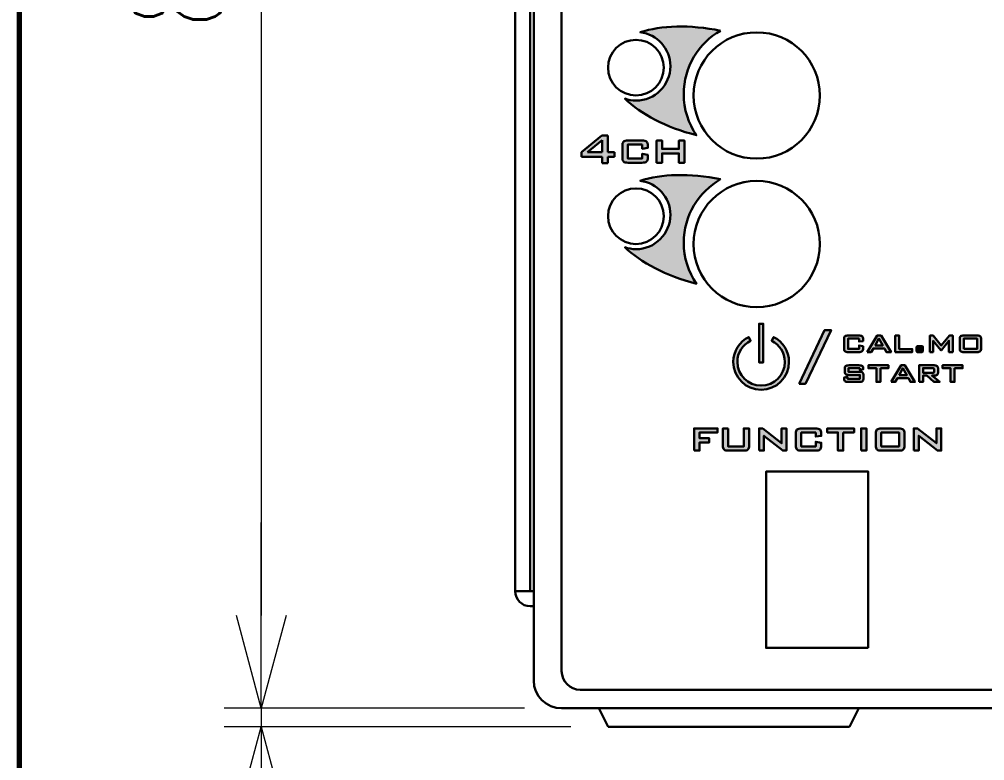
# Model space of a CAD drawing. Header units: millimetres. Extents: x 4 to 387, y 0 to 281.
# Drawn here: x 4 to 56, y 72.5 to 112.4 of the extents above; entities that cross this region are included whole.
import ezdxf

# ---------------------------------------------------------------- set-up
doc = ezdxf.new("R2010")
doc.units = ezdxf.units.MM
doc.layers.get('0').update_dxf_attribs({"lineweight": 30})
doc.layers.get('Defpoints').update_dxf_attribs({"lineweight": 9})
for name, color, linetype, lineweight in [('2KD_寸法１', 7, 'Continuous', 15), ('2KD_寸法１ @ 2', 7, 'Continuous', 15), ('AUX', 7, 'Continuous', 40)]:
    doc.layers.add(name, color=color, linetype=linetype, lineweight=lineweight)
doc.styles.get("Standard").update_dxf_attribs({"font": 'simplex.shx', "width": 0.8, "bigfont": 'extfont.shx'})
doc.dimstyles.new('KD-STD', dxfattribs={"dimscale": 0, "dimtxt": 2.5, "dimasz": 2.5, "dimexe": 1, "dimexo": 1, "dimgap": 1, "dimtad": 1, "dimdsep": 46, "dimtxsty": 'Standard', "dimblk": 'OPEN30', "dimcen": 0, "dimadec": 0, "dimazin": 0, "dimtfac": 1, "dimtmove": 0, "dimatfit": 3, "dimldrblk": 'OPEN30', "dimfxl": 1, "dimtolj": 1, "dimtzin": 0, "dimlwd": 15, "dimlwe": 15, "dimarcsym": 0})

# ---------------------------------------------------------------- blocks, each defined once
blk = doc.blocks.new('_Open30')
at = {"lineweight": -2}
for p, q in [((-1, 0.268), (0, 0)), ((0, 0), (-1, -0.268)), ((0, 0), (-1, 0))]:
    blk.add_line(p, q, dxfattribs=at)
blk = doc.blocks.new('*D31')
at = {"layer": '2KD_寸法１', "color": 0, "lineweight": 15}
for p, q in [((29.687, 155.298), (15.023, 155.298)), ((17.023, 150.298), (17.023, 80.298)), ((31.187, 75.298), (15.023, 75.298))]:
    blk.add_line(p, q, dxfattribs=at)
at = {"layer": 'Defpoints', "color": 0}
for p in [(31.687, 155.298), (17.023, 75.298), (33.187, 75.298)]:
    blk.add_point(p, dxfattribs=at)
at = {"layer": '2KD_寸法１', "color": 0, "lineweight": 15, "xscale": 5, "yscale": 5, "zscale": 5}
for p, rotation in [((17.023, 155.298), 90), ((17.023, 75.298), 270)]:
    blk.add_blockref('_Open30', p, dxfattribs=dict(at, rotation=rotation))
at = {"layer": '2KD_寸法１', "color": 0, "insert": (12.523, 115.298), "char_height": 5, "attachment_point": 5, "rotation": 90}
blk.add_mtext('\\A1;80', dxfattribs=at)
blk = doc.blocks.new('*D32')
at = {"layer": '2KD_寸法１', "color": 0, "lineweight": 15}
for p, q in [((17.023, 80.298), (17.023, 85.298)), ((31.187, 75.298), (15.023, 75.298)), ((17.023, 75.298), (17.023, 74.298)), ((33.687, 74.298), (15.023, 74.298)), ((17.023, 69.298), (17.023, 53.25))]:
    blk.add_line(p, q, dxfattribs=at)
at = {"layer": 'Defpoints', "color": 0}
for p in [(33.187, 75.298), (17.023, 74.298), (35.687, 74.298)]:
    blk.add_point(p, dxfattribs=at)
at = {"layer": '2KD_寸法１', "color": 0, "lineweight": 15, "xscale": 5, "yscale": 5, "zscale": 5}
for p, rotation in [((17.023, 75.298), 270), ((17.023, 74.298), 90)]:
    blk.add_blockref('_Open30', p, dxfattribs=dict(at, rotation=rotation))
at = {"layer": '2KD_寸法１', "color": 0, "insert": (11.214, 58.774), "char_height": 5, "attachment_point": 5, "rotation": 90}
blk.add_mtext('\\A1;(1)', dxfattribs=at)
blk = doc.blocks.new('A$C52B85D9B')
h = blk.add_hatch(color=256)
edge = h.paths.add_edge_path()
edge.add_spline(control_points=[(-18.947, -43.513), (-20.599, -43.173), (-22.15, -43.224), (-23.267, -43.594), (-22.355, -43.709), (-21.648, -44.48), (-21.648, -45.423), (-21.648, -46.446), (-22.476, -47.275), (-23.5, -47.275), (-23.71, -47.275), (-23.907, -47.233), (-24.095, -47.169), (-23.253, -47.992), (-21.881, -48.718), (-20.245, -49.137), (-20.676, -48.507), (-20.929, -47.745), (-20.929, -46.923), (-20.929, -45.462), (-20.13, -44.191), (-18.947, -43.513)], knot_values=[0, 0, 0, 0, 1, 1, 1, 2, 2, 2, 3, 3, 3, 4, 4, 4, 5, 5, 5, 6, 6, 6, 7, 7, 7, 7], degree=3, periodic=0)
h = blk.add_hatch(color=256)
h.paths.add_polyline_path([(-25.011, -49.147), (-25.331, -49.147), (-26.422, -50.055), (-26.422, -50.299), (-25.319, -50.299), (-25.319, -50.637), (-25.011, -50.637), (-25.011, -50.299), (-24.658, -50.299), (-24.658, -50.055), (-25.011, -50.055)])
h.paths.add_polyline_path([(-25.319, -49.403), (-25.319, -50.055), (-26.115, -50.055)], flags=16)
h = blk.add_hatch(color=256)
edge = h.paths.add_edge_path()
edge.add_spline(control_points=[(-23.158, -49.646), (-23.158, -49.646), (-23.942, -49.646), (-23.942, -49.646), (-23.942, -49.646), (-23.942, -50.391), (-23.942, -50.391), (-23.942, -50.391), (-23.158, -50.391), (-23.158, -50.391), (-23.158, -50.391), (-23.158, -50.138), (-23.158, -50.138), (-23.158, -50.138), (-22.864, -50.197), (-22.864, -50.197), (-22.864, -50.197), (-22.864, -50.338), (-22.864, -50.338), (-22.864, -50.446), (-22.886, -50.52), (-22.929, -50.56), (-22.972, -50.6), (-23.054, -50.62), (-23.177, -50.62), (-23.177, -50.62), (-23.923, -50.62), (-23.923, -50.62), (-24.043, -50.62), (-24.125, -50.601), (-24.168, -50.561), (-24.211, -50.521), (-24.233, -50.447), (-24.233, -50.338), (-24.233, -50.338), (-24.233, -49.708), (-24.233, -49.708), (-24.233, -49.599), (-24.211, -49.526), (-24.169, -49.486), (-24.126, -49.446), (-24.044, -49.427), (-23.923, -49.427), (-23.923, -49.427), (-23.177, -49.427), (-23.177, -49.427), (-23.054, -49.427), (-22.971, -49.446), (-22.928, -49.486), (-22.886, -49.526), (-22.864, -49.599), (-22.864, -49.708), (-22.864, -49.708), (-22.864, -49.824), (-22.864, -49.824), (-22.864, -49.824), (-23.158, -49.866), (-23.158, -49.866), (-23.158, -49.866), (-23.158, -49.646), (-23.158, -49.646)], knot_values=[0, 0, 0, 0, 1, 1, 1, 2, 2, 2, 3, 3, 3, 4, 4, 4, 5, 5, 5, 6, 6, 6, 7, 7, 7, 8, 8, 8, 9, 9, 9, 10, 10, 10, 11, 11, 11, 12, 12, 12, 13, 13, 13, 14, 14, 14, 15, 15, 15, 16, 16, 16, 17, 17, 17, 18, 18, 18, 19, 19, 19, 20, 20, 20, 20], degree=3, periodic=0)
for points in [[(-22.386, -50.62), (-22.386, -49.427), (-22.093, -49.427), (-22.093, -49.88), (-21.184, -49.88), (-21.184, -49.427), (-20.894, -49.427), (-20.894, -50.62), (-21.184, -50.62), (-21.184, -50.117), (-22.093, -50.117), (-22.093, -50.62)], [(-16.875, -61.374), (-16.875, -59.291), (-16.653, -59.291), (-16.653, -61.374)], [(-14.722, -62.535), (-13.348, -59.633), (-12.999, -59.633), (-14.383, -62.535)], [(-9.548, -60.819), (-9.548, -59.924), (-9.328, -59.924), (-9.328, -60.651), (-8.626, -60.651), (-8.626, -60.819)], [(-7.68, -60.819), (-7.68, -59.924), (-7.505, -59.924), (-7.067, -60.455), (-6.631, -59.924), (-6.455, -59.924), (-6.455, -60.819), (-6.658, -60.819), (-6.658, -60.203), (-7.057, -60.711), (-7.1, -60.711), (-7.505, -60.217), (-7.505, -60.819)], [(-10.342, -61.688), (-10.342, -62.423), (-10.56, -62.423), (-10.56, -61.688), (-10.992, -61.688), (-10.992, -61.528), (-9.909, -61.528), (-9.909, -61.688)], [(-6.351, -61.688), (-6.351, -62.423), (-6.569, -62.423), (-6.569, -61.688), (-7.001, -61.688), (-7.001, -61.528), (-5.918, -61.528), (-5.918, -61.688)], [(-20.373, -66.125), (-20.373, -64.931), (-19.107, -64.931), (-19.107, -65.145), (-20.08, -65.145), (-20.08, -65.456), (-19.556, -65.456), (-19.556, -65.678), (-20.08, -65.678), (-20.08, -66.125)], [(-16.877, -66.125), (-16.877, -64.931), (-16.678, -64.931), (-15.665, -65.724), (-15.665, -64.931), (-15.402, -64.931), (-15.402, -66.125), (-15.603, -66.125), (-16.613, -65.32), (-16.613, -66.125)], [(-12.34, -65.145), (-12.34, -66.125), (-12.63, -66.125), (-12.63, -65.145), (-13.206, -65.145), (-13.206, -64.931), (-11.762, -64.931), (-11.762, -65.145)], [(-11.386, -66.125), (-11.386, -64.931), (-11.097, -64.931), (-11.097, -66.125)], [(-8.547, -66.125), (-8.547, -64.931), (-8.347, -64.931), (-7.334, -65.724), (-7.334, -64.931), (-7.071, -64.931), (-7.071, -66.125), (-7.272, -66.125), (-8.283, -65.32), (-8.283, -66.125)]]:
    blk.add_hatch(color=256).paths.add_polyline_path(points)
h = blk.add_hatch(color=256)
edge = h.paths.add_edge_path()
edge.add_spline(control_points=[(-18.946, -51.513), (-20.6, -51.173), (-22.15, -51.224), (-23.268, -51.594), (-22.356, -51.709), (-21.648, -52.479), (-21.648, -53.423), (-21.648, -54.446), (-22.477, -55.276), (-23.5, -55.276), (-23.709, -55.276), (-23.907, -55.233), (-24.094, -55.17), (-23.252, -55.992), (-21.88, -56.718), (-20.245, -57.137), (-20.676, -56.506), (-20.929, -55.745), (-20.929, -54.923), (-20.929, -53.462), (-20.13, -52.19), (-18.946, -51.513)], knot_values=[0, 0, 0, 0, 1, 1, 1, 2, 2, 2, 3, 3, 3, 4, 4, 4, 5, 5, 5, 6, 6, 6, 7, 7, 7, 7], degree=3, periodic=0)
h = blk.add_hatch(color=256)
edge = h.paths.add_edge_path()
edge.add_spline(control_points=[(-18.264, -61.346), (-18.264, -60.759), (-17.926, -60.252), (-17.434, -60.006), (-17.434, -60.006), (-17.434, -60.006), (-17.434, -60.006), (-17.434, -60.006), (-17.434, -60.006), (-17.434, -60.006), (-17.434, -60.006), (-17.335, -60.205), (-17.335, -60.205), (-17.753, -60.415), (-18.042, -60.846), (-18.042, -61.346), (-18.042, -61.346), (-18.042, -61.346), (-18.042, -61.346), (-18.04, -62.052), (-17.47, -62.623), (-16.764, -62.625), (-16.764, -62.625), (-16.764, -62.625), (-16.764, -62.625), (-16.058, -62.623), (-15.488, -62.052), (-15.487, -61.346), (-15.487, -61.346), (-15.487, -61.346), (-15.487, -61.346), (-15.487, -60.846), (-15.775, -60.415), (-16.194, -60.205), (-16.194, -60.205), (-16.194, -60.205), (-16.194, -60.205), (-16.194, -60.205), (-16.093, -60.006), (-16.093, -60.006), (-15.602, -60.252), (-15.264, -60.759), (-15.264, -61.346), (-15.264, -61.346), (-15.264, -61.346), (-15.264, -61.346), (-15.264, -62.175), (-15.936, -62.846), (-16.764, -62.846), (-16.764, -62.846), (-16.764, -62.846), (-16.764, -62.846), (-17.592, -62.846), (-18.264, -62.175), (-18.264, -61.346), (-18.264, -61.346), (-18.264, -61.346), (-18.264, -61.346)], knot_values=[0, 0, 0, 0, 1, 1, 1, 2, 2, 2, 3, 3, 3, 4, 4, 4, 5, 5, 5, 6, 6, 6, 7, 7, 7, 8, 8, 8, 9, 9, 9, 10, 10, 10, 11, 11, 11, 12, 12, 12, 13, 13, 13, 14, 14, 14, 15, 15, 15, 16, 16, 16, 17, 17, 17, 18, 18, 18, 19, 19, 19, 19], degree=3, periodic=0)
h = blk.add_hatch(color=256)
edge = h.paths.add_edge_path()
edge.add_spline(control_points=[(-11.495, -60.088), (-11.495, -60.088), (-12.083, -60.088), (-12.083, -60.088), (-12.083, -60.088), (-12.083, -60.647), (-12.083, -60.647), (-12.083, -60.647), (-11.495, -60.647), (-11.495, -60.647), (-11.495, -60.647), (-11.495, -60.457), (-11.495, -60.457), (-11.495, -60.457), (-11.274, -60.501), (-11.274, -60.501), (-11.274, -60.501), (-11.274, -60.607), (-11.274, -60.607), (-11.274, -60.688), (-11.291, -60.744), (-11.323, -60.774), (-11.356, -60.804), (-11.418, -60.819), (-11.509, -60.819), (-11.509, -60.819), (-12.068, -60.819), (-12.068, -60.819), (-12.158, -60.819), (-12.22, -60.804), (-12.252, -60.774), (-12.284, -60.745), (-12.301, -60.689), (-12.301, -60.607), (-12.301, -60.607), (-12.301, -60.134), (-12.301, -60.134), (-12.301, -60.053), (-12.285, -59.998), (-12.253, -59.968), (-12.221, -59.938), (-12.159, -59.924), (-12.068, -59.924), (-12.068, -59.924), (-11.509, -59.924), (-11.509, -59.924), (-11.417, -59.924), (-11.355, -59.938), (-11.323, -59.968), (-11.291, -59.998), (-11.274, -60.053), (-11.274, -60.134), (-11.274, -60.134), (-11.274, -60.221), (-11.274, -60.221), (-11.274, -60.221), (-11.495, -60.253), (-11.495, -60.253), (-11.495, -60.253), (-11.495, -60.088), (-11.495, -60.088)], knot_values=[0, 0, 0, 0, 1, 1, 1, 2, 2, 2, 3, 3, 3, 4, 4, 4, 5, 5, 5, 6, 6, 6, 7, 7, 7, 8, 8, 8, 9, 9, 9, 10, 10, 10, 11, 11, 11, 12, 12, 12, 13, 13, 13, 14, 14, 14, 15, 15, 15, 16, 16, 16, 17, 17, 17, 18, 18, 18, 19, 19, 19, 20, 20, 20, 20], degree=3, periodic=0)
h = blk.add_hatch(color=256)
h.paths.add_polyline_path([(-10.629, -60.459), (-10.218, -60.459), (-10.427, -60.086)], flags=16)
h.paths.add_polyline_path([(-11.052, -60.819), (-10.521, -59.924), (-10.311, -59.924), (-9.772, -60.819), (-10.017, -60.819), (-10.129, -60.622), (-10.722, -60.622), (-10.834, -60.819)])
h = blk.add_hatch(color=256)
h.paths.add_polyline_path([(-5.86, -60.647), (-5.139, -60.647), (-5.139, -60.088), (-5.86, -60.088)], flags=16)
edge = h.paths.add_edge_path()
edge.add_spline(control_points=[(-6.078, -60.134), (-6.078, -60.053), (-6.062, -59.998), (-6.03, -59.968), (-5.998, -59.938), (-5.937, -59.924), (-5.846, -59.924), (-5.846, -59.924), (-5.153, -59.924), (-5.153, -59.924), (-5.061, -59.924), (-4.999, -59.938), (-4.968, -59.968), (-4.936, -59.998), (-4.92, -60.053), (-4.92, -60.134), (-4.92, -60.134), (-4.92, -60.607), (-4.92, -60.607), (-4.92, -60.689), (-4.937, -60.745), (-4.968, -60.774), (-5.001, -60.804), (-5.062, -60.819), (-5.153, -60.819), (-5.153, -60.819), (-5.846, -60.819), (-5.846, -60.819), (-5.937, -60.819), (-5.998, -60.804), (-6.03, -60.774), (-6.062, -60.745), (-6.078, -60.689), (-6.078, -60.607), (-6.078, -60.607), (-6.078, -60.134), (-6.078, -60.134)], knot_values=[0, 0, 0, 0, 1, 1, 1, 2, 2, 2, 3, 3, 3, 4, 4, 4, 5, 5, 5, 6, 6, 6, 7, 7, 7, 8, 8, 8, 9, 9, 9, 10, 10, 10, 11, 11, 11, 12, 12, 12, 12], degree=3, periodic=0)
h = blk.add_hatch(color=256)
edge = h.paths.add_edge_path()
edge.add_spline(control_points=[(-8.154, -60.491), (-8.154, -60.491), (-8.116, -60.491), (-8.116, -60.491), (-8.097, -60.491), (-8.084, -60.496), (-8.077, -60.507), (-8.069, -60.518), (-8.066, -60.538), (-8.066, -60.569), (-8.066, -60.569), (-8.066, -60.74), (-8.066, -60.74), (-8.066, -60.773), (-8.07, -60.795), (-8.078, -60.804), (-8.086, -60.814), (-8.112, -60.819), (-8.154, -60.819), (-8.154, -60.819), (-8.343, -60.819), (-8.343, -60.819), (-8.362, -60.819), (-8.375, -60.813), (-8.382, -60.802), (-8.39, -60.791), (-8.394, -60.77), (-8.394, -60.74), (-8.394, -60.74), (-8.394, -60.569), (-8.394, -60.569), (-8.394, -60.536), (-8.39, -60.515), (-8.382, -60.506), (-8.374, -60.496), (-8.348, -60.491), (-8.305, -60.491), (-8.305, -60.491), (-8.154, -60.491), (-8.154, -60.491)], knot_values=[0, 0, 0, 0, 1, 1, 1, 2, 2, 2, 3, 3, 3, 4, 4, 4, 5, 5, 5, 6, 6, 6, 7, 7, 7, 8, 8, 8, 9, 9, 9, 10, 10, 10, 11, 11, 11, 12, 12, 12, 13, 13, 13, 13], degree=3, periodic=0)
h = blk.add_hatch(color=256)
edge = h.paths.add_edge_path()
edge.add_spline(control_points=[(-11.452, -61.688), (-11.452, -61.688), (-12.068, -61.688), (-12.068, -61.688), (-12.068, -61.688), (-12.068, -61.877), (-12.068, -61.877), (-12.068, -61.877), (-11.485, -61.877), (-11.485, -61.877), (-11.393, -61.877), (-11.332, -61.892), (-11.3, -61.921), (-11.269, -61.951), (-11.253, -62.006), (-11.253, -62.088), (-11.253, -62.088), (-11.253, -62.211), (-11.253, -62.211), (-11.253, -62.293), (-11.269, -62.349), (-11.301, -62.379), (-11.334, -62.408), (-11.395, -62.423), (-11.485, -62.423), (-11.485, -62.423), (-12.066, -62.423), (-12.066, -62.423), (-12.158, -62.423), (-12.221, -62.408), (-12.254, -62.379), (-12.286, -62.349), (-12.303, -62.293), (-12.303, -62.211), (-12.303, -62.211), (-12.303, -62.186), (-12.303, -62.186), (-12.303, -62.186), (-12.109, -62.15), (-12.109, -62.15), (-12.109, -62.15), (-12.109, -62.256), (-12.109, -62.256), (-12.109, -62.256), (-11.45, -62.256), (-11.45, -62.256), (-11.45, -62.256), (-11.45, -62.051), (-11.45, -62.051), (-11.45, -62.051), (-12.03, -62.051), (-12.03, -62.051), (-12.122, -62.051), (-12.184, -62.036), (-12.216, -62.006), (-12.249, -61.976), (-12.264, -61.92), (-12.264, -61.839), (-12.264, -61.839), (-12.264, -61.739), (-12.264, -61.739), (-12.264, -61.658), (-12.249, -61.603), (-12.216, -61.573), (-12.184, -61.543), (-12.122, -61.528), (-12.03, -61.528), (-12.03, -61.528), (-11.499, -61.528), (-11.499, -61.528), (-11.409, -61.528), (-11.347, -61.542), (-11.314, -61.571), (-11.28, -61.599), (-11.263, -61.65), (-11.263, -61.722), (-11.263, -61.722), (-11.263, -61.744), (-11.263, -61.744), (-11.263, -61.744), (-11.452, -61.784), (-11.452, -61.784), (-11.452, -61.784), (-11.452, -61.688), (-11.452, -61.688)], knot_values=[0, 0, 0, 0, 1, 1, 1, 2, 2, 2, 3, 3, 3, 4, 4, 4, 5, 5, 5, 6, 6, 6, 7, 7, 7, 8, 8, 8, 9, 9, 9, 10, 10, 10, 11, 11, 11, 12, 12, 12, 13, 13, 13, 14, 14, 14, 15, 15, 15, 16, 16, 16, 17, 17, 17, 18, 18, 18, 19, 19, 19, 20, 20, 20, 21, 21, 21, 22, 22, 22, 23, 23, 23, 24, 24, 24, 25, 25, 25, 26, 26, 26, 27, 27, 27, 28, 28, 28, 28], degree=3, periodic=0)
h = blk.add_hatch(color=256)
h.paths.add_polyline_path([(-9.34, -62.063), (-8.93, -62.063), (-9.138, -61.69)], flags=16)
h.paths.add_polyline_path([(-9.763, -62.423), (-9.232, -61.528), (-9.023, -61.528), (-8.483, -62.423), (-8.728, -62.423), (-8.841, -62.227), (-9.433, -62.227), (-9.546, -62.423)])
h = blk.add_hatch(color=256)
edge = h.paths.add_edge_path(flags=16)
edge.add_spline(control_points=[(-7.547, -61.682), (-7.547, -61.682), (-8.045, -61.682), (-8.045, -61.682), (-8.045, -61.682), (-8.045, -61.93), (-8.045, -61.93), (-8.045, -61.93), (-7.547, -61.93), (-7.547, -61.93), (-7.509, -61.93), (-7.483, -61.925), (-7.469, -61.914), (-7.454, -61.902), (-7.447, -61.884), (-7.447, -61.858), (-7.447, -61.858), (-7.447, -61.754), (-7.447, -61.754), (-7.447, -61.728), (-7.454, -61.71), (-7.469, -61.699), (-7.483, -61.688), (-7.509, -61.682), (-7.547, -61.682)], knot_values=[0, 0, 0, 0, 1, 1, 1, 2, 2, 2, 3, 3, 3, 4, 4, 4, 5, 5, 5, 6, 6, 6, 7, 7, 7, 8, 8, 8, 8], degree=3, periodic=0)
edge = h.paths.add_edge_path()
edge.add_spline(control_points=[(-8.26, -62.423), (-8.26, -62.423), (-8.26, -61.528), (-8.26, -61.528), (-8.26, -61.528), (-7.454, -61.528), (-7.454, -61.528), (-7.38, -61.528), (-7.326, -61.541), (-7.293, -61.569), (-7.26, -61.596), (-7.244, -61.64), (-7.244, -61.702), (-7.244, -61.702), (-7.244, -61.912), (-7.244, -61.912), (-7.244, -61.973), (-7.26, -62.017), (-7.293, -62.044), (-7.326, -62.071), (-7.38, -62.084), (-7.454, -62.084), (-7.454, -62.084), (-7.576, -62.084), (-7.576, -62.084), (-7.576, -62.084), (-7.151, -62.423), (-7.151, -62.423), (-7.151, -62.423), (-7.464, -62.423), (-7.464, -62.423), (-7.464, -62.423), (-7.839, -62.084), (-7.839, -62.084), (-7.839, -62.084), (-8.045, -62.084), (-8.045, -62.084), (-8.045, -62.084), (-8.045, -62.423), (-8.045, -62.423), (-8.045, -62.423), (-8.26, -62.423), (-8.26, -62.423)], knot_values=[0, 0, 0, 0, 1, 1, 1, 2, 2, 2, 3, 3, 3, 4, 4, 4, 5, 5, 5, 6, 6, 6, 7, 7, 7, 8, 8, 8, 9, 9, 9, 10, 10, 10, 11, 11, 11, 12, 12, 12, 13, 13, 13, 14, 14, 14, 14], degree=3, periodic=0)
h = blk.add_hatch(color=256)
edge = h.paths.add_edge_path()
edge.add_spline(control_points=[(-18.532, -64.931), (-18.532, -64.931), (-18.532, -65.902), (-18.532, -65.902), (-18.532, -65.902), (-17.701, -65.902), (-17.701, -65.902), (-17.701, -65.902), (-17.701, -64.931), (-17.701, -64.931), (-17.701, -64.931), (-17.408, -64.931), (-17.408, -64.931), (-17.408, -64.931), (-17.408, -65.842), (-17.408, -65.842), (-17.408, -65.951), (-17.429, -66.025), (-17.473, -66.065), (-17.517, -66.105), (-17.599, -66.125), (-17.722, -66.125), (-17.722, -66.125), (-18.512, -66.125), (-18.512, -66.125), (-18.633, -66.125), (-18.715, -66.105), (-18.758, -66.066), (-18.8, -66.026), (-18.822, -65.952), (-18.822, -65.842), (-18.822, -65.842), (-18.822, -64.931), (-18.822, -64.931), (-18.822, -64.931), (-18.532, -64.931), (-18.532, -64.931)], knot_values=[0, 0, 0, 0, 1, 1, 1, 2, 2, 2, 3, 3, 3, 4, 4, 4, 5, 5, 5, 6, 6, 6, 7, 7, 7, 8, 8, 8, 9, 9, 9, 10, 10, 10, 11, 11, 11, 12, 12, 12, 12], degree=3, periodic=0)
h = blk.add_hatch(color=256)
edge = h.paths.add_edge_path()
edge.add_spline(control_points=[(-13.822, -65.151), (-13.822, -65.151), (-14.606, -65.151), (-14.606, -65.151), (-14.606, -65.151), (-14.606, -65.896), (-14.606, -65.896), (-14.606, -65.896), (-13.822, -65.896), (-13.822, -65.896), (-13.822, -65.896), (-13.822, -65.642), (-13.822, -65.642), (-13.822, -65.642), (-13.529, -65.702), (-13.529, -65.702), (-13.529, -65.702), (-13.529, -65.842), (-13.529, -65.842), (-13.529, -65.951), (-13.55, -66.025), (-13.594, -66.065), (-13.636, -66.105), (-13.719, -66.125), (-13.842, -66.125), (-13.842, -66.125), (-14.587, -66.125), (-14.587, -66.125), (-14.707, -66.125), (-14.789, -66.105), (-14.832, -66.066), (-14.875, -66.026), (-14.897, -65.952), (-14.897, -65.842), (-14.897, -65.842), (-14.897, -65.213), (-14.897, -65.213), (-14.897, -65.104), (-14.876, -65.03), (-14.833, -64.991), (-14.79, -64.951), (-14.708, -64.931), (-14.587, -64.931), (-14.587, -64.931), (-13.842, -64.931), (-13.842, -64.931), (-13.718, -64.931), (-13.636, -64.951), (-13.593, -64.991), (-13.55, -65.03), (-13.529, -65.104), (-13.529, -65.213), (-13.529, -65.213), (-13.529, -65.328), (-13.529, -65.328), (-13.529, -65.328), (-13.822, -65.371), (-13.822, -65.371), (-13.822, -65.371), (-13.822, -65.151), (-13.822, -65.151)], knot_values=[0, 0, 0, 0, 1, 1, 1, 2, 2, 2, 3, 3, 3, 4, 4, 4, 5, 5, 5, 6, 6, 6, 7, 7, 7, 8, 8, 8, 9, 9, 9, 10, 10, 10, 11, 11, 11, 12, 12, 12, 13, 13, 13, 14, 14, 14, 15, 15, 15, 16, 16, 16, 17, 17, 17, 18, 18, 18, 19, 19, 19, 20, 20, 20, 20], degree=3, periodic=0)
h = blk.add_hatch(color=256)
h.paths.add_polyline_path([(-10.303, -65.896), (-9.341, -65.896), (-9.341, -65.151), (-10.303, -65.151)], flags=16)
edge = h.paths.add_edge_path()
edge.add_spline(control_points=[(-10.594, -65.213), (-10.594, -65.104), (-10.572, -65.03), (-10.53, -64.991), (-10.487, -64.951), (-10.405, -64.931), (-10.283, -64.931), (-10.283, -64.931), (-9.36, -64.931), (-9.36, -64.931), (-9.237, -64.931), (-9.154, -64.951), (-9.113, -64.991), (-9.071, -65.03), (-9.05, -65.104), (-9.05, -65.213), (-9.05, -65.213), (-9.05, -65.842), (-9.05, -65.842), (-9.05, -65.952), (-9.071, -66.026), (-9.114, -66.066), (-9.157, -66.105), (-9.239, -66.125), (-9.36, -66.125), (-9.36, -66.125), (-10.283, -66.125), (-10.283, -66.125), (-10.405, -66.125), (-10.487, -66.105), (-10.53, -66.066), (-10.572, -66.026), (-10.594, -65.952), (-10.594, -65.842), (-10.594, -65.842), (-10.594, -65.213), (-10.594, -65.213)], knot_values=[0, 0, 0, 0, 1, 1, 1, 2, 2, 2, 3, 3, 3, 4, 4, 4, 5, 5, 5, 6, 6, 6, 7, 7, 7, 8, 8, 8, 9, 9, 9, 10, 10, 10, 11, 11, 11, 12, 12, 12, 12], degree=3, periodic=0)
for p, q in [((-30, -73.7), (-30, -1)), ((-29.2, -73.7), (-29.2, -0.8)), ((-29, -74.5), (-29, -1)), ((-26.422, -50.055), (-25.331, -49.147)), ((-25.331, -49.147), (-25.011, -49.147)), ((-25.011, -49.147), (-25.011, -50.055)), ((-26.115, -50.055), (-25.319, -49.403)), ((-25.319, -49.403), (-25.319, -50.055)), ((-26.422, -50.299), (-26.422, -50.055)), ((-25.319, -50.299), (-26.422, -50.299)), ((-25.319, -50.055), (-26.115, -50.055)), ((-25.319, -50.637), (-25.319, -50.299)), ((-25.011, -50.055), (-24.658, -50.055)), ((-24.658, -50.299), (-25.011, -50.299)), ((-25.011, -50.299), (-25.011, -50.637)), ((-24.658, -50.055), (-24.658, -50.299)), ((-25.011, -50.637), (-25.319, -50.637)), ((-30, -73.7), (-29.2, -73.7)), ((-29, -73.7), (-29.2, -73.7)), ((-29, -73.7), (-29, -78.5)), ((-29, -74.5), (-29.2, -74.5)), ((-27.5, -80), (27.5, -80)), ((-25.5, -80), (-25, -81)), ((-24, -80), (-13, -80)), ((-11.5, -80), (-12, -81)), ((-25, -81), (-12, -81))]:
    blk.add_line(p, q)
for points in [[(-22.386, -50.62), (-22.386, -49.427), (-22.093, -49.427), (-22.093, -49.88), (-21.184, -49.88), (-21.184, -49.427), (-20.894, -49.427), (-20.894, -50.62), (-21.184, -50.62), (-21.184, -50.117), (-22.093, -50.117), (-22.093, -50.62), (-22.386, -50.62)], [(-16.875, -61.374), (-16.875, -59.291), (-16.653, -59.291), (-16.653, -61.374), (-16.875, -61.374), (-16.875, -61.374)], [(-14.722, -62.535), (-13.348, -59.633), (-12.999, -59.633), (-14.383, -62.535), (-14.722, -62.535)], [(-11.052, -60.819), (-10.521, -59.924), (-10.311, -59.924), (-9.772, -60.819), (-10.017, -60.819), (-10.129, -60.622), (-10.722, -60.622), (-10.834, -60.819), (-11.052, -60.819)], [(-10.629, -60.459), (-10.218, -60.459), (-10.427, -60.086), (-10.629, -60.459)], [(-9.548, -60.819), (-9.548, -59.924), (-9.328, -59.924), (-9.328, -60.651), (-8.626, -60.651), (-8.626, -60.819), (-9.548, -60.819)], [(-7.68, -60.819), (-7.68, -59.924), (-7.505, -59.924), (-7.067, -60.455), (-6.631, -59.924), (-6.455, -59.924), (-6.455, -60.819), (-6.658, -60.819), (-6.658, -60.203), (-7.057, -60.711), (-7.1, -60.711), (-7.505, -60.217), (-7.505, -60.819), (-7.68, -60.819)], [(-5.86, -60.647), (-5.139, -60.647), (-5.139, -60.088), (-5.86, -60.088), (-5.86, -60.647)], [(-10.342, -61.688), (-10.342, -62.423), (-10.56, -62.423), (-10.56, -61.688), (-10.992, -61.688), (-10.992, -61.528), (-9.909, -61.528), (-9.909, -61.688), (-10.342, -61.688)], [(-9.763, -62.423), (-9.232, -61.528), (-9.023, -61.528), (-8.483, -62.423), (-8.728, -62.423), (-8.841, -62.227), (-9.433, -62.227), (-9.546, -62.423), (-9.763, -62.423)], [(-9.34, -62.063), (-8.93, -62.063), (-9.138, -61.69), (-9.34, -62.063)], [(-6.351, -61.688), (-6.351, -62.423), (-6.569, -62.423), (-6.569, -61.688), (-7.001, -61.688), (-7.001, -61.528), (-5.918, -61.528), (-5.918, -61.688), (-6.351, -61.688)], [(-20.373, -66.125), (-20.373, -64.931), (-19.107, -64.931), (-19.107, -65.145), (-20.08, -65.145), (-20.08, -65.456), (-19.556, -65.456), (-19.556, -65.678), (-20.08, -65.678), (-20.08, -66.125), (-20.373, -66.125)], [(-16.877, -66.125), (-16.877, -64.931), (-16.678, -64.931), (-15.665, -65.724), (-15.665, -64.931), (-15.402, -64.931), (-15.402, -66.125), (-15.603, -66.125), (-16.613, -65.32), (-16.613, -66.125), (-16.877, -66.125)], [(-12.34, -65.145), (-12.34, -66.125), (-12.63, -66.125), (-12.63, -65.145), (-13.206, -65.145), (-13.206, -64.931), (-11.762, -64.931), (-11.762, -65.145), (-12.34, -65.145)], [(-11.386, -66.125), (-11.386, -64.931), (-11.097, -64.931), (-11.097, -66.125), (-11.386, -66.125)], [(-8.547, -66.125), (-8.547, -64.931), (-8.347, -64.931), (-7.334, -65.724), (-7.334, -64.931), (-7.071, -64.931), (-7.071, -66.125), (-7.272, -66.125), (-8.283, -65.32), (-8.283, -66.125), (-8.547, -66.125)], [(-10.303, -65.896), (-9.341, -65.896), (-9.341, -65.151), (-10.303, -65.151), (-10.303, -65.896)], [(-11, -76.75), (-16.5, -76.75), (-16.5, -67.25), (-11, -67.25), (-11, -76.75)], [(-11, -76.75), (-16.5, -76.75), (-16.5, -67.25), (-11, -67.25), (-11, -76.75)]]:
    blk.add_lwpolyline(points)
for centre, radius in [((-29.2, -73.7), 0.8), ((-27.5, -78.5), 1.5)]:
    blk.add_arc(centre, radius, 180, 270)
for points in [[(-27.5, -4), (-27.5, -4), (-27.5, -78), (-27.5, -78)], [(-27.5, -78), (-27.5, -78.553), (-27.052, -79), (-26.5, -79)], [(-26.5, -79), (-26.5, -79), (-25.5, -79), (-25.5, -79)], [(-25.5, -79), (-25.5, -79), (25.5, -79), (25.5, -79)]]:
    blk.add_open_spline(points, degree=3)
for points, knots in [([(-18.947, -43.513), (-20.599, -43.173), (-22.15, -43.224), (-23.267, -43.594), (-22.355, -43.709), (-21.648, -44.48), (-21.648, -45.423), (-21.648, -46.446), (-22.476, -47.275), (-23.5, -47.275), (-23.71, -47.275), (-23.907, -47.233), (-24.095, -47.169), (-23.253, -47.992), (-21.881, -48.718), (-20.245, -49.137), (-20.676, -48.507), (-20.929, -47.745), (-20.929, -46.923), (-20.929, -45.462), (-20.13, -44.191), (-18.947, -43.513)], [0, 0, 0, 0, 1, 1, 1, 2, 2, 2, 3, 3, 3, 4, 4, 4, 5, 5, 5, 6, 6, 6, 7, 7, 7, 7]), ([(-17, -43.6), (-15.122, -43.6), (-13.6, -45.122), (-13.6, -47), (-13.6, -48.878), (-15.122, -50.4), (-17, -50.4), (-18.877, -50.4), (-20.4, -48.878), (-20.4, -47), (-20.4, -45.122), (-18.877, -43.6), (-17, -43.6)], [0, 0, 0, 0, 1, 1, 1, 2, 2, 2, 3, 3, 3, 4, 4, 4, 4]), ([(-17, -43.6), (-15.122, -43.6), (-13.6, -45.122), (-13.6, -47), (-13.6, -48.878), (-15.122, -50.4), (-17, -50.4), (-18.878, -50.4), (-20.4, -48.878), (-20.4, -47), (-20.4, -45.122), (-18.878, -43.6), (-17, -43.6)], [0, 0, 0, 0, 1, 1, 1, 2, 2, 2, 3, 3, 3, 4, 4, 4, 4]), ([(-23.5, -47), (-24.329, -47), (-25, -46.329), (-25, -45.5), (-25, -44.671), (-24.329, -44), (-23.5, -44), (-22.672, -44), (-22, -44.671), (-22, -45.5), (-22, -46.329), (-22.672, -47), (-23.5, -47)], [0, 0, 0, 0, 1, 1, 1, 2, 2, 2, 3, 3, 3, 4, 4, 4, 4]), ([(-23.158, -49.646), (-23.158, -49.646), (-23.942, -49.646), (-23.942, -49.646), (-23.942, -49.646), (-23.942, -50.391), (-23.942, -50.391), (-23.942, -50.391), (-23.158, -50.391), (-23.158, -50.391), (-23.158, -50.391), (-23.158, -50.138), (-23.158, -50.138), (-23.158, -50.138), (-22.864, -50.197), (-22.864, -50.197), (-22.864, -50.197), (-22.864, -50.338), (-22.864, -50.338), (-22.864, -50.446), (-22.886, -50.52), (-22.929, -50.56), (-22.972, -50.6), (-23.054, -50.62), (-23.177, -50.62), (-23.177, -50.62), (-23.923, -50.62), (-23.923, -50.62), (-24.043, -50.62), (-24.125, -50.601), (-24.168, -50.561), (-24.211, -50.521), (-24.233, -50.447), (-24.233, -50.338), (-24.233, -50.338), (-24.233, -49.708), (-24.233, -49.708), (-24.233, -49.599), (-24.211, -49.526), (-24.169, -49.486), (-24.126, -49.446), (-24.044, -49.427), (-23.923, -49.427), (-23.923, -49.427), (-23.177, -49.427), (-23.177, -49.427), (-23.054, -49.427), (-22.971, -49.446), (-22.928, -49.486), (-22.886, -49.526), (-22.864, -49.599), (-22.864, -49.708), (-22.864, -49.708), (-22.864, -49.824), (-22.864, -49.824), (-22.864, -49.824), (-23.158, -49.866), (-23.158, -49.866), (-23.158, -49.866), (-23.158, -49.646), (-23.158, -49.646)], [0, 0, 0, 0, 1, 1, 1, 2, 2, 2, 3, 3, 3, 4, 4, 4, 5, 5, 5, 6, 6, 6, 7, 7, 7, 8, 8, 8, 9, 9, 9, 10, 10, 10, 11, 11, 11, 12, 12, 12, 13, 13, 13, 14, 14, 14, 15, 15, 15, 16, 16, 16, 17, 17, 17, 18, 18, 18, 19, 19, 19, 20, 20, 20, 20]), ([(-18.946, -51.513), (-20.6, -51.173), (-22.15, -51.224), (-23.268, -51.594), (-22.356, -51.709), (-21.648, -52.479), (-21.648, -53.423), (-21.648, -54.446), (-22.477, -55.276), (-23.5, -55.276), (-23.709, -55.276), (-23.907, -55.233), (-24.094, -55.17), (-23.252, -55.992), (-21.88, -56.718), (-20.245, -57.137), (-20.676, -56.506), (-20.929, -55.745), (-20.929, -54.923), (-20.929, -53.462), (-20.13, -52.19), (-18.946, -51.513)], [0, 0, 0, 0, 1, 1, 1, 2, 2, 2, 3, 3, 3, 4, 4, 4, 5, 5, 5, 6, 6, 6, 7, 7, 7, 7]), ([(-20.4, -55), (-20.4, -53.122), (-18.877, -51.6), (-17, -51.6), (-15.122, -51.6), (-13.6, -53.122), (-13.6, -55), (-13.6, -56.878), (-15.122, -58.4), (-17, -58.4), (-18.877, -58.4), (-20.4, -56.878), (-20.4, -55)], [0, 0, 0, 0, 1, 1, 1, 2, 2, 2, 3, 3, 3, 4, 4, 4, 4]), ([(-20.4, -55), (-20.4, -53.122), (-18.878, -51.6), (-17, -51.6), (-15.122, -51.6), (-13.6, -53.122), (-13.6, -55), (-13.6, -56.878), (-15.122, -58.4), (-17, -58.4), (-18.878, -58.4), (-20.4, -56.878), (-20.4, -55)], [0, 0, 0, 0, 1, 1, 1, 2, 2, 2, 3, 3, 3, 4, 4, 4, 4]), ([(-23.5, -55), (-24.329, -55), (-25, -54.328), (-25, -53.5), (-25, -52.671), (-24.329, -52), (-23.5, -52), (-22.672, -52), (-22, -52.671), (-22, -53.5), (-22, -54.328), (-22.672, -55), (-23.5, -55)], [0, 0, 0, 0, 1, 1, 1, 2, 2, 2, 3, 3, 3, 4, 4, 4, 4]), ([(-18.264, -61.346), (-18.264, -60.759), (-17.926, -60.252), (-17.434, -60.006), (-17.434, -60.006), (-17.434, -60.006), (-17.434, -60.006), (-17.434, -60.006), (-17.434, -60.006), (-17.434, -60.006), (-17.434, -60.006), (-17.335, -60.205), (-17.335, -60.205), (-17.753, -60.415), (-18.042, -60.846), (-18.042, -61.346), (-18.042, -61.346), (-18.042, -61.346), (-18.042, -61.346), (-18.04, -62.052), (-17.47, -62.623), (-16.764, -62.625), (-16.764, -62.625), (-16.764, -62.625), (-16.764, -62.625), (-16.058, -62.623), (-15.488, -62.052), (-15.487, -61.346), (-15.487, -61.346), (-15.487, -61.346), (-15.487, -61.346), (-15.487, -60.846), (-15.775, -60.415), (-16.194, -60.205), (-16.194, -60.205), (-16.194, -60.205), (-16.194, -60.205), (-16.194, -60.205), (-16.093, -60.006), (-16.093, -60.006), (-15.602, -60.252), (-15.264, -60.759), (-15.264, -61.346), (-15.264, -61.346), (-15.264, -61.346), (-15.264, -61.346), (-15.264, -62.175), (-15.936, -62.846), (-16.764, -62.846), (-16.764, -62.846), (-16.764, -62.846), (-16.764, -62.846), (-17.592, -62.846), (-18.264, -62.175), (-18.264, -61.346), (-18.264, -61.346), (-18.264, -61.346), (-18.264, -61.346)], [0, 0, 0, 0, 1, 1, 1, 2, 2, 2, 3, 3, 3, 4, 4, 4, 5, 5, 5, 6, 6, 6, 7, 7, 7, 8, 8, 8, 9, 9, 9, 10, 10, 10, 11, 11, 11, 12, 12, 12, 13, 13, 13, 14, 14, 14, 15, 15, 15, 16, 16, 16, 17, 17, 17, 18, 18, 18, 19, 19, 19, 19]), ([(-11.495, -60.088), (-11.495, -60.088), (-12.083, -60.088), (-12.083, -60.088), (-12.083, -60.088), (-12.083, -60.647), (-12.083, -60.647), (-12.083, -60.647), (-11.495, -60.647), (-11.495, -60.647), (-11.495, -60.647), (-11.495, -60.457), (-11.495, -60.457), (-11.495, -60.457), (-11.274, -60.501), (-11.274, -60.501), (-11.274, -60.501), (-11.274, -60.607), (-11.274, -60.607), (-11.274, -60.688), (-11.291, -60.744), (-11.323, -60.774), (-11.356, -60.804), (-11.418, -60.819), (-11.509, -60.819), (-11.509, -60.819), (-12.068, -60.819), (-12.068, -60.819), (-12.158, -60.819), (-12.22, -60.804), (-12.252, -60.774), (-12.284, -60.745), (-12.301, -60.689), (-12.301, -60.607), (-12.301, -60.607), (-12.301, -60.134), (-12.301, -60.134), (-12.301, -60.053), (-12.285, -59.998), (-12.253, -59.968), (-12.221, -59.938), (-12.159, -59.924), (-12.068, -59.924), (-12.068, -59.924), (-11.509, -59.924), (-11.509, -59.924), (-11.417, -59.924), (-11.355, -59.938), (-11.323, -59.968), (-11.291, -59.998), (-11.274, -60.053), (-11.274, -60.134), (-11.274, -60.134), (-11.274, -60.221), (-11.274, -60.221), (-11.274, -60.221), (-11.495, -60.253), (-11.495, -60.253), (-11.495, -60.253), (-11.495, -60.088), (-11.495, -60.088)], [0, 0, 0, 0, 1, 1, 1, 2, 2, 2, 3, 3, 3, 4, 4, 4, 5, 5, 5, 6, 6, 6, 7, 7, 7, 8, 8, 8, 9, 9, 9, 10, 10, 10, 11, 11, 11, 12, 12, 12, 13, 13, 13, 14, 14, 14, 15, 15, 15, 16, 16, 16, 17, 17, 17, 18, 18, 18, 19, 19, 19, 20, 20, 20, 20]), ([(-6.078, -60.134), (-6.078, -60.053), (-6.062, -59.998), (-6.03, -59.968), (-5.998, -59.938), (-5.937, -59.924), (-5.846, -59.924), (-5.846, -59.924), (-5.153, -59.924), (-5.153, -59.924), (-5.061, -59.924), (-4.999, -59.938), (-4.968, -59.968), (-4.936, -59.998), (-4.92, -60.053), (-4.92, -60.134), (-4.92, -60.134), (-4.92, -60.607), (-4.92, -60.607), (-4.92, -60.689), (-4.937, -60.745), (-4.968, -60.774), (-5.001, -60.804), (-5.062, -60.819), (-5.153, -60.819), (-5.153, -60.819), (-5.846, -60.819), (-5.846, -60.819), (-5.937, -60.819), (-5.998, -60.804), (-6.03, -60.774), (-6.062, -60.745), (-6.078, -60.689), (-6.078, -60.607), (-6.078, -60.607), (-6.078, -60.134), (-6.078, -60.134)], [0, 0, 0, 0, 1, 1, 1, 2, 2, 2, 3, 3, 3, 4, 4, 4, 5, 5, 5, 6, 6, 6, 7, 7, 7, 8, 8, 8, 9, 9, 9, 10, 10, 10, 11, 11, 11, 12, 12, 12, 12]), ([(-8.154, -60.491), (-8.154, -60.491), (-8.116, -60.491), (-8.116, -60.491), (-8.097, -60.491), (-8.084, -60.496), (-8.077, -60.507), (-8.069, -60.518), (-8.066, -60.538), (-8.066, -60.569), (-8.066, -60.569), (-8.066, -60.74), (-8.066, -60.74), (-8.066, -60.773), (-8.07, -60.795), (-8.078, -60.804), (-8.086, -60.814), (-8.112, -60.819), (-8.154, -60.819), (-8.154, -60.819), (-8.343, -60.819), (-8.343, -60.819), (-8.362, -60.819), (-8.375, -60.813), (-8.382, -60.802), (-8.39, -60.791), (-8.394, -60.77), (-8.394, -60.74), (-8.394, -60.74), (-8.394, -60.569), (-8.394, -60.569), (-8.394, -60.536), (-8.39, -60.515), (-8.382, -60.506), (-8.374, -60.496), (-8.348, -60.491), (-8.305, -60.491), (-8.305, -60.491), (-8.154, -60.491), (-8.154, -60.491)], [0, 0, 0, 0, 1, 1, 1, 2, 2, 2, 3, 3, 3, 4, 4, 4, 5, 5, 5, 6, 6, 6, 7, 7, 7, 8, 8, 8, 9, 9, 9, 10, 10, 10, 11, 11, 11, 12, 12, 12, 13, 13, 13, 13]), ([(-11.452, -61.688), (-11.452, -61.688), (-12.068, -61.688), (-12.068, -61.688), (-12.068, -61.688), (-12.068, -61.877), (-12.068, -61.877), (-12.068, -61.877), (-11.485, -61.877), (-11.485, -61.877), (-11.393, -61.877), (-11.332, -61.892), (-11.3, -61.921), (-11.269, -61.951), (-11.253, -62.006), (-11.253, -62.088), (-11.253, -62.088), (-11.253, -62.211), (-11.253, -62.211), (-11.253, -62.293), (-11.269, -62.349), (-11.301, -62.379), (-11.334, -62.408), (-11.395, -62.423), (-11.485, -62.423), (-11.485, -62.423), (-12.066, -62.423), (-12.066, -62.423), (-12.158, -62.423), (-12.221, -62.408), (-12.254, -62.379), (-12.286, -62.349), (-12.303, -62.293), (-12.303, -62.211), (-12.303, -62.211), (-12.303, -62.186), (-12.303, -62.186), (-12.303, -62.186), (-12.109, -62.15), (-12.109, -62.15), (-12.109, -62.15), (-12.109, -62.256), (-12.109, -62.256), (-12.109, -62.256), (-11.45, -62.256), (-11.45, -62.256), (-11.45, -62.256), (-11.45, -62.051), (-11.45, -62.051), (-11.45, -62.051), (-12.03, -62.051), (-12.03, -62.051), (-12.122, -62.051), (-12.184, -62.036), (-12.216, -62.006), (-12.249, -61.976), (-12.264, -61.92), (-12.264, -61.839), (-12.264, -61.839), (-12.264, -61.739), (-12.264, -61.739), (-12.264, -61.658), (-12.249, -61.603), (-12.216, -61.573), (-12.184, -61.543), (-12.122, -61.528), (-12.03, -61.528), (-12.03, -61.528), (-11.499, -61.528), (-11.499, -61.528), (-11.409, -61.528), (-11.347, -61.542), (-11.314, -61.571), (-11.28, -61.599), (-11.263, -61.65), (-11.263, -61.722), (-11.263, -61.722), (-11.263, -61.744), (-11.263, -61.744), (-11.263, -61.744), (-11.452, -61.784), (-11.452, -61.784), (-11.452, -61.784), (-11.452, -61.688), (-11.452, -61.688)], [0, 0, 0, 0, 1, 1, 1, 2, 2, 2, 3, 3, 3, 4, 4, 4, 5, 5, 5, 6, 6, 6, 7, 7, 7, 8, 8, 8, 9, 9, 9, 10, 10, 10, 11, 11, 11, 12, 12, 12, 13, 13, 13, 14, 14, 14, 15, 15, 15, 16, 16, 16, 17, 17, 17, 18, 18, 18, 19, 19, 19, 20, 20, 20, 21, 21, 21, 22, 22, 22, 23, 23, 23, 24, 24, 24, 25, 25, 25, 26, 26, 26, 27, 27, 27, 28, 28, 28, 28]), ([(-8.26, -62.423), (-8.26, -62.423), (-8.26, -61.528), (-8.26, -61.528), (-8.26, -61.528), (-7.454, -61.528), (-7.454, -61.528), (-7.38, -61.528), (-7.326, -61.541), (-7.293, -61.569), (-7.26, -61.596), (-7.244, -61.64), (-7.244, -61.702), (-7.244, -61.702), (-7.244, -61.912), (-7.244, -61.912), (-7.244, -61.973), (-7.26, -62.017), (-7.293, -62.044), (-7.326, -62.071), (-7.38, -62.084), (-7.454, -62.084), (-7.454, -62.084), (-7.576, -62.084), (-7.576, -62.084), (-7.576, -62.084), (-7.151, -62.423), (-7.151, -62.423), (-7.151, -62.423), (-7.464, -62.423), (-7.464, -62.423), (-7.464, -62.423), (-7.839, -62.084), (-7.839, -62.084), (-7.839, -62.084), (-8.045, -62.084), (-8.045, -62.084), (-8.045, -62.084), (-8.045, -62.423), (-8.045, -62.423), (-8.045, -62.423), (-8.26, -62.423), (-8.26, -62.423)], [0, 0, 0, 0, 1, 1, 1, 2, 2, 2, 3, 3, 3, 4, 4, 4, 5, 5, 5, 6, 6, 6, 7, 7, 7, 8, 8, 8, 9, 9, 9, 10, 10, 10, 11, 11, 11, 12, 12, 12, 13, 13, 13, 14, 14, 14, 14]), ([(-7.547, -61.682), (-7.547, -61.682), (-8.045, -61.682), (-8.045, -61.682), (-8.045, -61.682), (-8.045, -61.93), (-8.045, -61.93), (-8.045, -61.93), (-7.547, -61.93), (-7.547, -61.93), (-7.509, -61.93), (-7.483, -61.925), (-7.469, -61.914), (-7.454, -61.902), (-7.447, -61.884), (-7.447, -61.858), (-7.447, -61.858), (-7.447, -61.754), (-7.447, -61.754), (-7.447, -61.728), (-7.454, -61.71), (-7.469, -61.699), (-7.483, -61.688), (-7.509, -61.682), (-7.547, -61.682)], [0, 0, 0, 0, 1, 1, 1, 2, 2, 2, 3, 3, 3, 4, 4, 4, 5, 5, 5, 6, 6, 6, 7, 7, 7, 8, 8, 8, 8]), ([(-18.532, -64.931), (-18.532, -64.931), (-18.532, -65.902), (-18.532, -65.902), (-18.532, -65.902), (-17.701, -65.902), (-17.701, -65.902), (-17.701, -65.902), (-17.701, -64.931), (-17.701, -64.931), (-17.701, -64.931), (-17.408, -64.931), (-17.408, -64.931), (-17.408, -64.931), (-17.408, -65.842), (-17.408, -65.842), (-17.408, -65.951), (-17.429, -66.025), (-17.473, -66.065), (-17.517, -66.105), (-17.599, -66.125), (-17.722, -66.125), (-17.722, -66.125), (-18.512, -66.125), (-18.512, -66.125), (-18.633, -66.125), (-18.715, -66.105), (-18.758, -66.066), (-18.8, -66.026), (-18.822, -65.952), (-18.822, -65.842), (-18.822, -65.842), (-18.822, -64.931), (-18.822, -64.931), (-18.822, -64.931), (-18.532, -64.931), (-18.532, -64.931)], [0, 0, 0, 0, 1, 1, 1, 2, 2, 2, 3, 3, 3, 4, 4, 4, 5, 5, 5, 6, 6, 6, 7, 7, 7, 8, 8, 8, 9, 9, 9, 10, 10, 10, 11, 11, 11, 12, 12, 12, 12]), ([(-13.822, -65.151), (-13.822, -65.151), (-14.606, -65.151), (-14.606, -65.151), (-14.606, -65.151), (-14.606, -65.896), (-14.606, -65.896), (-14.606, -65.896), (-13.822, -65.896), (-13.822, -65.896), (-13.822, -65.896), (-13.822, -65.642), (-13.822, -65.642), (-13.822, -65.642), (-13.529, -65.702), (-13.529, -65.702), (-13.529, -65.702), (-13.529, -65.842), (-13.529, -65.842), (-13.529, -65.951), (-13.55, -66.025), (-13.594, -66.065), (-13.636, -66.105), (-13.719, -66.125), (-13.842, -66.125), (-13.842, -66.125), (-14.587, -66.125), (-14.587, -66.125), (-14.707, -66.125), (-14.789, -66.105), (-14.832, -66.066), (-14.875, -66.026), (-14.897, -65.952), (-14.897, -65.842), (-14.897, -65.842), (-14.897, -65.213), (-14.897, -65.213), (-14.897, -65.104), (-14.876, -65.03), (-14.833, -64.991), (-14.79, -64.951), (-14.708, -64.931), (-14.587, -64.931), (-14.587, -64.931), (-13.842, -64.931), (-13.842, -64.931), (-13.718, -64.931), (-13.636, -64.951), (-13.593, -64.991), (-13.55, -65.03), (-13.529, -65.104), (-13.529, -65.213), (-13.529, -65.213), (-13.529, -65.328), (-13.529, -65.328), (-13.529, -65.328), (-13.822, -65.371), (-13.822, -65.371), (-13.822, -65.371), (-13.822, -65.151), (-13.822, -65.151)], [0, 0, 0, 0, 1, 1, 1, 2, 2, 2, 3, 3, 3, 4, 4, 4, 5, 5, 5, 6, 6, 6, 7, 7, 7, 8, 8, 8, 9, 9, 9, 10, 10, 10, 11, 11, 11, 12, 12, 12, 13, 13, 13, 14, 14, 14, 15, 15, 15, 16, 16, 16, 17, 17, 17, 18, 18, 18, 19, 19, 19, 20, 20, 20, 20]), ([(-10.594, -65.213), (-10.594, -65.104), (-10.572, -65.03), (-10.53, -64.991), (-10.487, -64.951), (-10.405, -64.931), (-10.283, -64.931), (-10.283, -64.931), (-9.36, -64.931), (-9.36, -64.931), (-9.237, -64.931), (-9.154, -64.951), (-9.113, -64.991), (-9.071, -65.03), (-9.05, -65.104), (-9.05, -65.213), (-9.05, -65.213), (-9.05, -65.842), (-9.05, -65.842), (-9.05, -65.952), (-9.071, -66.026), (-9.114, -66.066), (-9.157, -66.105), (-9.239, -66.125), (-9.36, -66.125), (-9.36, -66.125), (-10.283, -66.125), (-10.283, -66.125), (-10.405, -66.125), (-10.487, -66.105), (-10.53, -66.066), (-10.572, -66.026), (-10.594, -65.952), (-10.594, -65.842), (-10.594, -65.842), (-10.594, -65.213), (-10.594, -65.213)], [0, 0, 0, 0, 1, 1, 1, 2, 2, 2, 3, 3, 3, 4, 4, 4, 5, 5, 5, 6, 6, 6, 7, 7, 7, 8, 8, 8, 9, 9, 9, 10, 10, 10, 11, 11, 11, 12, 12, 12, 12])]:
    blk.add_open_spline(points, degree=3, knots=knots)

msp = doc.modelspace()

# ---------------------------------------------------------------- linework, layer by layer
at = {"layer": 'AUX', "lineweight": 70}
msp.add_lwpolyline([(4, 4), (387, 4), (387, 281), (4, 281)], close=True, dxfattribs=at)

# ---------------------------------------------------------------- block references
msp.add_blockref('A$C52B85D9B', (60.687, 155.298))

# ---------------------------------------------------------------- dimensions: what is measured, and where the dimension line sits
at = {"layer": '2KD_寸法１ @ 2'}
dim = msp.add_linear_dim(base=(17.023, 75.298), p1=(31.687, 155.298), p2=(33.187, 75.298), angle=90, dimstyle='KD-STD', override={"dimscale": 2, "dimtix": 0, "dimtofl": 1, "dimtmove": 0, "dimatfit": 3}, dxfattribs=at)
dim.commit()
dim.dimension.update_dxf_attribs({"geometry": '*D31', "text_midpoint": (12.523, 115.298)})
dim = msp.add_linear_dim(base=(17.023, 74.298), p1=(33.187, 75.298), p2=(35.687, 74.298), angle=90, text='(<>)', dimstyle='KD-STD', override={"dimscale": 2, "dimtix": 0, "dimtofl": 1, "dimtmove": 0, "dimatfit": 3}, dxfattribs=at)
dim.commit()
dim.dimension.update_dxf_attribs({"geometry": '*D32', "text_midpoint": (11.214, 58.774)})

doc.saveas('drawing.dxf')
